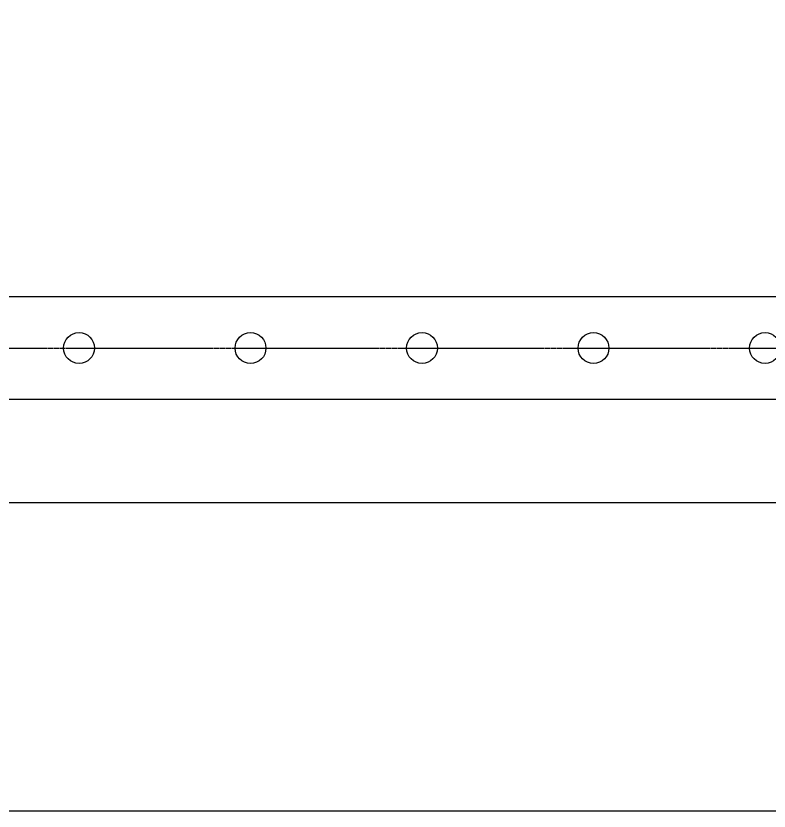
# Model space of a CAD drawing. Extents: x 1670963 to 1671827, y 397778 to 399778.
# Drawn here: x 1671303.7 to 1671523.3, y 397778.1 to 398009.9 of the extents above; entities that cross this region are included whole.
import ezdxf

# ---------------------------------------------------------------- set-up
doc = ezdxf.new("R2010")
doc.units = 0
doc.header["$MEASUREMENT"] = 0
doc.linetypes.add('LYJS-XX', pattern=[0.35, 0.25, -0.1])
doc.layers.add('LY-JS-BJ', color=7, linetype='Continuous')
doc.layers.add('布置图', color=20, linetype='Continuous')

# ---------------------------------------------------------------- blocks, each defined once
blk = doc.blocks.new('*U23')
at = {"layer": 'LY-JS-BJ', "color": 0}
blk.add_circle((0, 0), 4.5, dxfattribs=at)
blk = doc.blocks.new('*U24')
at = {"layer": 'LY-JS-BJ', "color": 0, "linetype": 'ByBlock', "lineweight": -2, "transparency": 16777216}
for p in [(200, 0), (250, 0), (300, 0), (350, 0), (400, 0)]:
    blk.add_blockref('*U23', p, dxfattribs=at)
blk = doc.blocks.new('A$C7E8D6A90')
at = {"layer": 'LY-JS-BJ', "color": 4, "linetype": 'LYJS-XX'}
blk.add_line((-10, 0), (720, 0), dxfattribs=at)
at = {"layer": 'LY-JS-BJ', "color": 0}
blk.add_lwpolyline([(-10, 15), (720, 15), (720, -15), (-10, -15)], close=True, dxfattribs=at)
blk.add_blockref('*U24', (50, 0), dxfattribs=at)

msp = doc.modelspace()

# ---------------------------------------------------------------- linework, layer by layer
at = {"layer": 'LY-JS-BJ', "color": 6, "ltscale": 50}
msp.add_lwpolyline([(1671057.13, 397868.11), (1671797.13, 397868.11)], dxfattribs=at)
at = {"layer": '布置图', "ltscale": 50}
msp.add_lwpolyline([(1671027.13, 399778.11), (1671827.13, 399778.11), (1671827.13, 397778.11), (1671027.13, 397778.11)], close=True, dxfattribs=at)

# ---------------------------------------------------------------- block references
at = {"layer": 'LY-JS-BJ', "color": 6, "lineweight": -3}
msp.add_blockref('A$C7E8D6A90', (1671072.13, 397913.11), dxfattribs=at)

doc.saveas('drawing.dxf')
